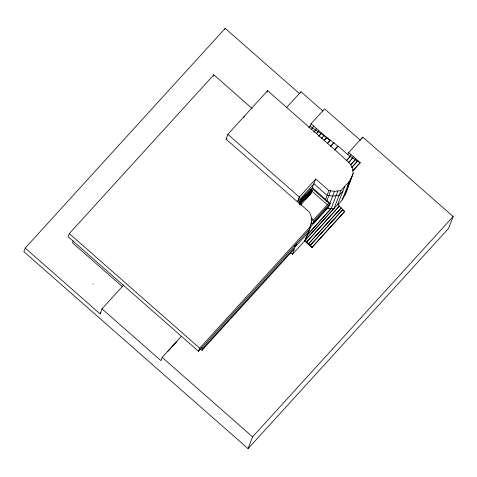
<?xml version="1.0" encoding="UTF-8"?>
<svg xmlns="http://www.w3.org/2000/svg" width="477" height="477" viewBox="0 0 477 477"><rect width="100%" height="100%" fill="white"/><g stroke="black" fill="none" stroke-linecap="round" stroke-linejoin="round"><path stroke-width="0.72" d="M306.347 236.538L305.751 239.108L304.553 241.022L292.407 254.366L290.207 252.44M308.762 230.379L308.267 232.52L202.695 348.508L201.992 350.339L200.346 348.89M310.444 225.144L309.454 229.419L198.51 351.305L68.098 236.723L69.29 233.593L213.803 74.823L252.005 108.392M305.363 240.134C308.524 231.148 315.285 220.94 308.923 211.657L297.624 201.729L299.449 196.941M337.823 204.8C346.845 196.667 348.204 183.806 353.189 173.33L352.473 167.993L349.802 163.45L335.409 150.261L267.591 90.678L227.875 134.335L226.044 139.123L297.511 201.854L313.949 183.794L327.079 195.332L332.606 196.119L339.064 195.397L342.957 191.116M351.364 178.118L350.213 181.266L347.471 186.161M344.925 195.111L353.189 173.33M299.514 93.653L225.198 28.358L25.203 248.088L23.85 251.635L248.088 448.642L448.648 228.286L453.15 216.504L362.747 137.078L348.681 152.527L347.834 154.626L338.074 146.051L334.621 149.85M73.309 240.849L72.546 242.853L122.655 286.88M25.203 248.088L100.081 313.866L102 308.84L123.704 284.996M224.75 29.544L225.198 28.358M213.279 76.207L213.803 74.823M243.789 117.646L244.331 116.239M267.066 92.061L267.591 90.678M198.51 351.305L199.708 348.174L310.646 226.289M300.534 92.943L300.993 91.739L323.018 111.093M308.679 127.687L310.163 126.059L311.04 123.758L324.61 108.851L360.427 140.321M313.508 125.922L312.632 128.224L310.163 126.059M314.134 131.95L315.619 130.322L316.346 128.414M316.627 133.53L318.111 131.902L318.66 130.454M319.071 135.999L321.415 132.868M297.511 201.854L299.335 197.067L315.774 179.006L328.909 190.55L334.431 191.331L340.894 190.609L349.301 181.373L352.044 176.478M324.163 135.283L323.925 135.897L321.176 133.482L318.708 136.195M300.546 203.262L312.089 190.496L310.461 189.065L300.349 200.173L299.097 203.536L300.677 204.931L310.742 193.781M299.145 203.566L300.432 200.125L301.971 201.473L300.635 204.889M299.24 203.655L300.492 200.28L305.662 194.592L306.276 195.129L306.007 195.415L305.447 195.021M299.288 203.685L300.754 199.988L301.363 200.525L299.854 204.138M299.532 203.417L300.82 200.06M299.598 203.607L300.826 200.221L303.682 197.12L300.951 200.173M299.753 204.096L301.035 200.739L306.192 195.075M299.914 204.192L301.13 200.787M301.929 201.437L300.647 204.788M324.211 140.608L326.823 137.513L330.203 140.482L328.224 142.647M305.22 197.4L304.731 198.772L301.702 201.652M306.949 195.731L305.483 199.428L304.875 198.897L305.668 196.912M305.721 196.941L304.952 198.951L305.197 198.682M306.592 195.492L306.783 195.743L309.162 193.173M310.658 193.745L305.453 199.404L306.854 195.659L305.465 199.046L310.265 193.769M309.859 193.555L310.39 194.032L311.523 190.526M311.296 189.947L315.774 179.006M330.203 140.482L330.358 140.065L333.733 143.028L330.77 146.284M310.247 193L310.98 190.943M310.247 193.877L311.475 190.496M310.324 193.96L311.6 190.448L311.272 190.317M310.628 193.716L311.857 190.335L306.699 196.005M310.658 193.835L311.934 190.395M333.733 143.028L333.864 142.671L337.984 146.29L334.526 150.088M292.407 254.366L294.619 248.565L201.992 350.339M296.497 243.652L295.311 246.758L294.214 245.792M311.123 219.79L311.6 218.538M310.682 224.518L311.636 222.014M304.553 241.022L311.952 247.527L312.095 247.158L305.113 240.14L334.168 208.216L331.175 208.55L306.991 235.352M311.308 222.21L312.912 223.618L313.8 221.292L330.126 203.357L312.417 187.801M325.552 199.338L328.909 190.55M326.733 201.091L330.662 190.794M326.047 208.258L327.794 208.717L331.259 208.33L307.075 235.131M327.794 208.717L334.431 191.331M330.126 203.357L329.237 205.682L312.912 223.618M346.743 160.385L350.213 156.569L350.983 154.554M331.175 208.55L337.901 190.943M351.668 159.306L353.284 156.575M334.109 208.371L340.894 190.609M361.679 139.004L362.186 137.674M306.717 242.006L339.338 206.165L337.621 204.597L344.788 186.334M350.798 164.815L355.258 159.914L355.717 158.71M342.182 200.006L349.301 181.373M352.068 167.344L357.822 160.564M248.088 448.642L252.583 436.86L453.15 216.504M308.547 243.86L341.168 208.026L339.338 206.165M353.075 170.712L360.189 162.645L348.681 152.527M310.187 245.482L342.808 209.647L341.168 208.026M311.952 247.527L344.573 211.687L344.71 211.323L342.808 209.647M310.312 192.982L311.475 190.544L310.217 193.787L305.459 199.004L306.717 195.761L308.619 193.674M226.044 139.123L227.04 138.032M286.564 107.593L300.993 91.739M100.081 313.866L101.064 312.781M309.639 126.882L310.628 125.791M311.296 129.458L312.781 127.83L315.619 130.322M313.818 132.034L315.792 129.863L318.111 131.902M316.323 133.584L318.296 131.413L321.045 133.828M321.576 138.3L324.044 135.587L326.679 137.895M321.456 138.61L322.446 137.525M324.354 140.226L326.823 137.513M327.395 143.321L330.358 140.065M330.412 146.469L333.864 142.671M300.57 200.334L305.727 194.664M305.608 195.057L305.864 195.266M301.19 200.4L300.826 200.221M311.284 189.858L306.151 195.54L306.765 196.077L311.988 190.424M306.234 195.6L311.392 189.929M301.512 201.383L303.42 199.374M306.747 195.695L308.649 193.65M310.092 192.148L311.6 190.448M304.606 198.504L301.762 201.598L312.041 190.454L310.7 193.871L310.074 193.233M300.522 203.339L304.708 198.742M304.875 198.897L305.137 198.605L305.745 199.142L306.997 195.761L306.413 195.254M309.549 194.127L305.208 198.837L305.501 199.094L310.318 193.799M305.262 198.867L305.745 199.04M305.417 199.356L310.575 193.692M162.18 357.428L181.433 336.261M167.803 351.394L176.878 341.425M346.391 160.552L350.356 156.194L352.658 158.215M348.365 162.681L352.825 157.774L355.258 159.914M348.693 162.574L350.178 160.94M350.458 164.947L355.413 159.503L357.523 161.351M351.71 167.528L357.661 160.993L360.028 163.074M352.741 170.826L360.189 162.645M309.788 227.845L327.341 208.443M305.053 240.301L338.002 204.096M306.789 241.821L339.409 205.986M308.619 243.675L341.24 207.841M310.241 245.345L342.856 209.51M312.095 247.158L344.71 211.323M227.875 134.335L299.335 197.067M347.912 154.548L350.213 156.569M311.04 123.758L330.138 140.536M343.458 210.709L344.573 211.687M311.892 188.379L328.754 203.19L313.514 219.939L311.338 218.025M310.455 189.071L312.089 190.508M311.064 190.144L311.672 190.681M311.642 190.943L327.413 204.806M300.355 200.167L301.983 201.61M311.129 218.943L313.8 221.292M201.592 347.542L202.695 348.508M69.29 233.593L199.708 348.174M92.92 283.881L93.248 284.167M252.583 436.86L162.192 357.404L160.952 360.642L102 308.84"/></g></svg>
